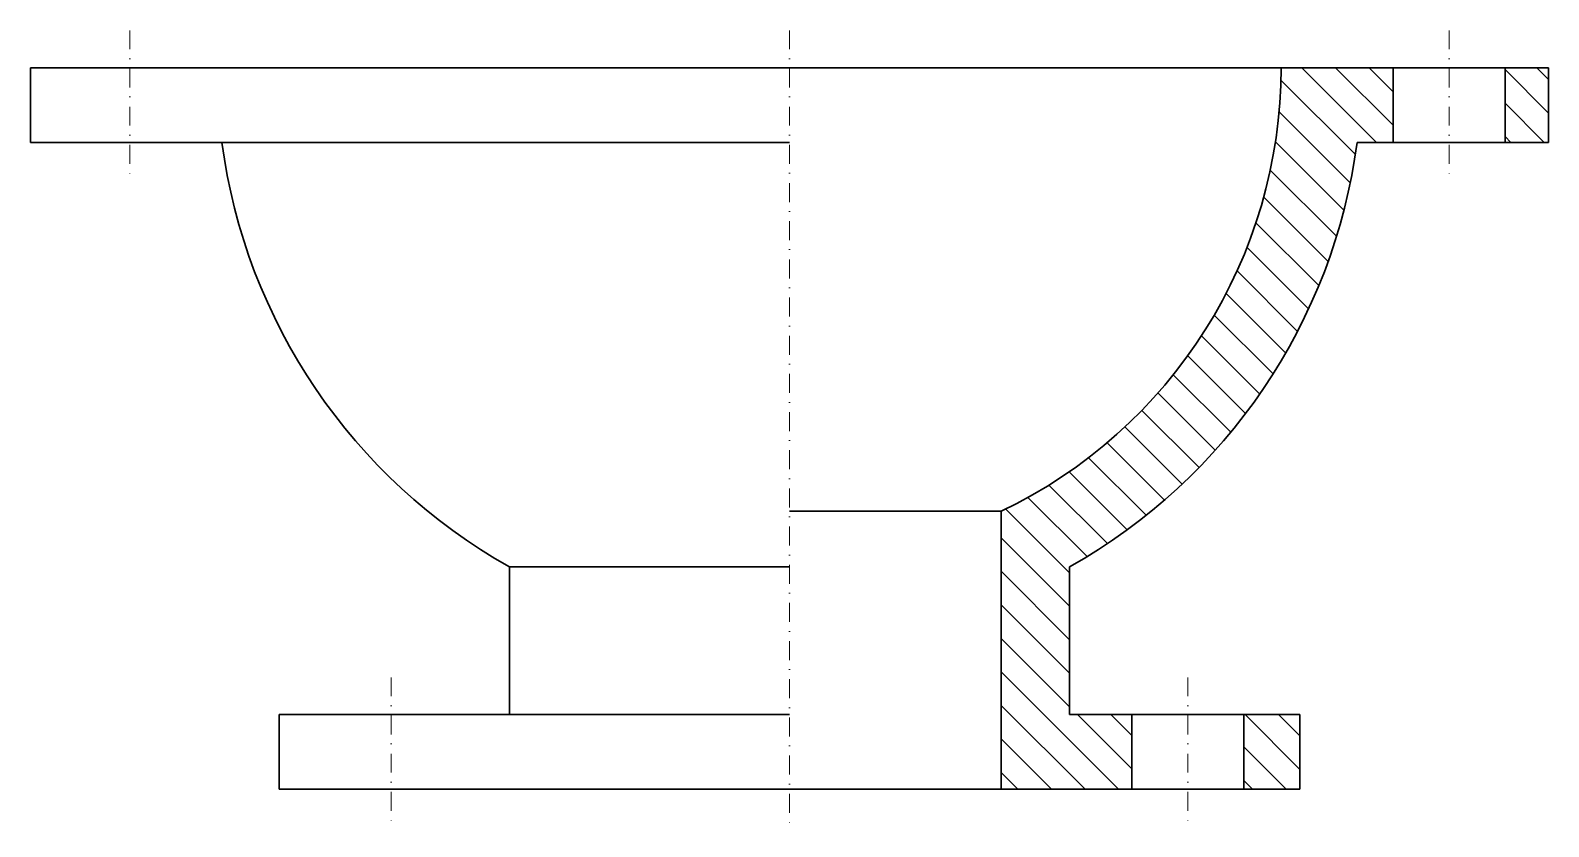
# Model space of a CAD drawing. Header units: millimetres. Extents: x 2534 to 17250, y -878 to 451.
# Drawn here: x 11377 to 11987, y -84 to 236 of the extents above; entities that cross this region are included whole.
import ezdxf

# ---------------------------------------------------------------- set-up
doc = ezdxf.new("R2010")
doc.units = ezdxf.units.MM
doc.header["$LTSCALE"] = 0.3
doc.linetypes.add('DASHDOTX2', pattern=[50.8, 25.4, -12.7, 0, -12.7])
for name, color, linetype, lineweight in [('Contorno', 5, 'Continuous', 30), ('Hachura', 252, 'Continuous', 15), ('Linha de Centro', 46, 'DASHDOTX2', 9)]:
    doc.layers.add(name, color=color, linetype=linetype, lineweight=lineweight)

msp = doc.modelspace()

# ---------------------------------------------------------------- hatches: boundary and pattern name
at = {"layer": 'Hachura'}
h = msp.add_hatch(dxfattribs=at)
h.set_pattern_fill('ANSI31', color=256, scale=3, angle=90)
h.set_pattern_definition([(135, (-120.296, -756.258), (-6.735192, -6.735192), [])])
h.paths.add_polyline_path([(11987.45, 220.554), (11969.95, 220.554), (11969.95, 190.554), (11987.45, 190.554)])
h.paths.add_polyline_path([(11910.485, 190.554), (11924.95, 190.554), (11924.95, 220.554), (11879.95, 220.554, -0.2891473), (11767.45, 42.281), (11767.45, -69.446), (11819.95, -69.446), (11819.95, -39.446), (11794.95, -39.446), (11794.95, 19.945, 0.2364906)])
h.paths.add_polyline_path([(11887.45, -39.446), (11864.95, -39.446), (11864.95, -69.446), (11887.45, -69.446)], flags=17)

# ---------------------------------------------------------------- linework, layer by layer
at = {"layer": 'Contorno'}
for p, q in [((11682.45, 220.554), (11377.45, 220.554)), ((11377.45, 220.554), (11377.45, 190.554)), ((11682.45, 220.554), (11987.45, 220.554)), ((11924.95, 220.554), (11924.95, 190.554)), ((11969.95, 220.554), (11969.95, 190.554)), ((11987.45, 220.554), (11987.45, 190.554)), ((11682.45, 190.554), (11377.45, 190.554)), ((11910.485, 190.554), (11987.45, 190.554)), ((11767.45, 42.281), (11682.45, 42.281)), ((11767.45, 42.281), (11767.45, -69.446)), ((11569.95, 19.945), (11569.95, -39.446)), ((11569.95, 19.945), (11682.45, 19.945)), ((11794.95, 19.945), (11794.95, -39.446)), ((11682.45, -39.446), (11477.45, -39.446)), ((11477.45, -39.446), (11477.45, -69.446)), ((11794.95, -39.446), (11887.45, -39.446)), ((11819.95, -39.446), (11819.95, -69.446)), ((11864.95, -39.446), (11864.95, -69.446)), ((11887.45, -39.446), (11887.45, -69.446)), ((11682.45, -69.446), (11477.45, -69.446)), ((11682.45, -69.446), (11887.45, -69.446))]:
    msp.add_line(p, q, dxfattribs=at)
for radius, start, end in [(197.5, 295.491662, 0), (230, 187.494717, 240.716556), (230, 299.283444, 352.505283)]:
    msp.add_arc((11682.45, 220.554), radius, start, end, dxfattribs=at)
at = {"layer": 'Linha de Centro'}
for p, q in [((11417.45, 235.554), (11417.45, 175.554)), ((11682.45, 235.554), (11682.45, -84.446)), ((11947.45, 235.554), (11947.45, 175.554)), ((11522.45, -24.446), (11522.45, -84.446)), ((11842.45, -24.446), (11842.45, -84.446))]:
    msp.add_line(p, q, dxfattribs=at)

doc.saveas('drawing.dxf')
